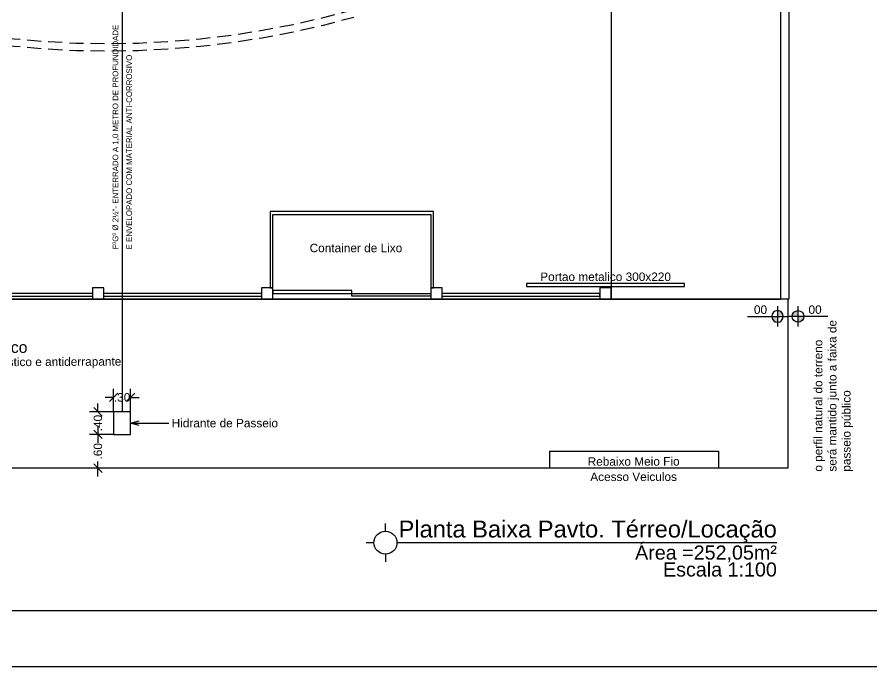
# Model space of a CAD drawing. Extents: x -120 to 1117, y 5 to 675.
# Drawn here: x 20.05 to 35.21, y 133.8 to 145.32 of the extents above; entities that cross this region are included whole.
import ezdxf
from ezdxf.enums import TextEntityAlignment as Align

# ---------------------------------------------------------------- set-up
doc = ezdxf.new("R2010")
doc.units = 0
doc.header["$MEASUREMENT"] = 0
doc.linetypes.add('HIDDEN', pattern=[0.375, 0.25, -0.125])
doc.layers.get('0').update_dxf_attribs({"linetype": 'CONTINUOUS'})
doc.layers.get('DEFPOINTS').update_dxf_attribs({"linetype": 'CONTINUOUS'})
for name, color, linetype in [('carimbo', 4, 'CONTINUOUS'), ('CONEXAO_AG_FRIA', 2, 'CONTINUOUS'), ('cota', 1, 'CONTINUOUS'), ('LINVISTA', 4, 'CONTINUOUS'), ('muro', 6, 'CONTINUOUS'), ('nivel', 4, 'CONTINUOUS'), ('parede', 2, 'CONTINUOUS'), ('piso', 4, 'CONTINUOUS'), ('PORTA_E_JANELA', 6, 'CONTINUOUS'), ('projecao', 4, 'HIDDEN'), ('texto', 7, 'CONTINUOUS'), ('TEXTOS', 7, 'CONTINUOUS')]:
    doc.layers.add(name, color=color, linetype=linetype)
doc.styles.add('ARIAL', font='arial.ttf')
doc.styles.get("Standard").update_dxf_attribs({"font": 'arial.ttf'})
doc.dimstyles.new('cotass', dxfattribs={"dimtxt": 0.15, "dimasz": 0.15, "dimexe": 0.15, "dimexo": 0, "dimgap": 0.05, "dimtad": 0, "dimzin": 4, "dimdsep": 46, "dimtxsty": 'Standard', "dimblk": 'OBLIQUE', "dimcen": 0, "dimdle": 0.15, "dimclrd": 256, "dimclrt": 4, "dimadec": 0, "dimazin": 1, "dimtfac": 1, "dimtix": 1, "dimtofl": 0, "dimtmove": 0, "dimatfit": 3, "dimldrblk": 'OPEN30', "dimfxl": 0, "dimtolj": 1, "dimtzin": 0, "dimlwd": -1, "dimarcsym": 0})

# ---------------------------------------------------------------- blocks, each defined once
blk = doc.blocks.new('A1')
blk.add_lwpolyline([(841, 0), (0, 0), (0, 594), (841, 594)], close=True)
at = {"color": 2}
blk.add_lwpolyline([(831, 10), (831, 584), (30, 584), (30, 10), (831, 10)], dxfattribs=at)
blk = doc.blocks.new('NIVEL')
at = {"layer": 'nivel'}
h = blk.add_hatch(color=256, dxfattribs=at)
h.paths.add_polyline_path([(0, 0.137, 0.414214), (-0.137, 0), (0, 0)])
h.paths.add_polyline_path([(0, 0), (0, -0.137, 0.414214), (0.137, 0)])
for p, q in [((0, 0.242), (0, -0.242)), ((0.709, 0), (-0.242, 0))]:
    blk.add_line(p, q, dxfattribs=at)
blk.add_circle((0, 0), 0.137, dxfattribs=at)
blk = doc.blocks.new('_Oblique')
at = {"color": 0, "linetype": 'ByBlock', "lineweight": -2}
blk.add_line((-0.5, -0.5), (0.5, 0.5), dxfattribs=at)
blk = doc.blocks.new('*D963')
at = {"layer": 'cota', "transparency": 16777216}
for p, q in [((21.485, 138.074), (21.485, 137.805)), ((21.485, 137.174), (21.485, 137.443))]:
    blk.add_line(p, q, dxfattribs=at)
at = {"layer": 'cota', "color": 0, "lineweight": -2, "transparency": 16777216}
for p, q in [((21.764, 137.924), (21.335, 137.924)), ((21.764, 137.324), (21.335, 137.324))]:
    blk.add_line(p, q, dxfattribs=at)
at = {"layer": 'DEFPOINTS', "color": 0, "transparency": 16777216}
for p in [(21.764, 137.924), (21.485, 137.324), (21.764, 137.324)]:
    blk.add_point(p, dxfattribs=at)
at = {"layer": 'cota', "transparency": 16777216, "xscale": 0.15, "yscale": 0.15, "zscale": 0.15}
for p, rotation in [((21.485, 137.924), 90), ((21.485, 137.324), 270)]:
    blk.add_blockref('_Oblique', p, dxfattribs=dict(at, rotation=rotation))
at = {"layer": 'cota', "color": 4, "transparency": 16777216, "insert": (21.485, 137.624), "char_height": 0.15, "attachment_point": 5, "rotation": 90}
blk.add_mtext('\\A1;.60', dxfattribs=at)
blk = doc.blocks.new('_Open30')
at = {"color": 0, "linetype": 'ByBlock', "lineweight": -2}
for p, q in [((-1, 0.27), (0, 0)), ((0, 0), (-1, -0.27)), ((0, 0), (-1, 0))]:
    blk.add_line(p, q, dxfattribs=at)
blk = doc.blocks.new('*D964')
at = {"layer": 'cota', "transparency": 16777216}
for p, q in [((21.485, 138.324), (21.485, 138.474)), ((21.485, 137.924), (21.485, 137.774))]:
    blk.add_line(p, q, dxfattribs=at)
at = {"layer": 'cota', "color": 0, "lineweight": -2, "transparency": 16777216}
for p, q in [((21.764, 138.324), (21.335, 138.324)), ((21.764, 137.924), (21.335, 137.924))]:
    blk.add_line(p, q, dxfattribs=at)
at = {"layer": 'DEFPOINTS', "color": 0, "transparency": 16777216}
for p in [(21.764, 138.324), (21.485, 137.924), (21.764, 137.924)]:
    blk.add_point(p, dxfattribs=at)
at = {"layer": 'cota', "transparency": 16777216, "xscale": 0.15, "yscale": 0.15, "zscale": 0.15}
for p, rotation in [((21.485, 138.324), 270), ((21.485, 137.924), 90)]:
    blk.add_blockref('_Oblique', p, dxfattribs=dict(at, rotation=rotation))
at = {"layer": 'cota', "color": 4, "transparency": 16777216, "insert": (21.485, 138.124), "char_height": 0.15, "attachment_point": 5, "rotation": 90}
blk.add_mtext('\\A1;.40', dxfattribs=at)
blk = doc.blocks.new('*D965')
at = {"layer": 'cota', "color": 0, "lineweight": -2, "transparency": 16777216}
for p, q in [((21.764, 138.324), (21.764, 138.729)), ((22.064, 138.324), (22.064, 138.729))]:
    blk.add_line(p, q, dxfattribs=at)
at = {"layer": 'cota', "transparency": 16777216}
for p, q in [((21.764, 138.579), (21.614, 138.579)), ((22.064, 138.579), (22.214, 138.579))]:
    blk.add_line(p, q, dxfattribs=at)
at = {"layer": 'DEFPOINTS', "color": 0, "transparency": 16777216}
for p in [(22.064, 138.579), (21.764, 138.324), (22.064, 138.324)]:
    blk.add_point(p, dxfattribs=at)
at = {"layer": 'cota', "transparency": 16777216, "xscale": 0.15, "yscale": 0.15, "zscale": 0.15}
blk.add_blockref('_Oblique', (21.764, 138.579), dxfattribs=at)
at = {"layer": 'cota', "transparency": 16777216, "xscale": 0.15, "yscale": 0.15, "zscale": 0.15, "rotation": 180}
blk.add_blockref('_Oblique', (22.064, 138.579), dxfattribs=at)
at = {"layer": 'cota', "color": 4, "transparency": 16777216, "insert": (21.914, 138.579), "char_height": 0.15, "attachment_point": 5}
blk.add_mtext('\\A1;.30', dxfattribs=at)

msp = doc.modelspace()

# ---------------------------------------------------------------- linework, layer by layer
at = {"color": 253}
msp.add_lwpolyline([(9.719, 140.324), (9.719, 185.634), (33.739, 185.634), (33.739, 140.324)], close=True, dxfattribs=at)
at = {"layer": 'carimbo'}
for p, q in [((26.585, 136.206), (26.585, 136.343)), ((26.382, 136.003), (26.245, 136.003)), ((33.526, 136.003), (26.789, 136.003)), ((26.585, 135.799), (26.585, 135.663))]:
    msp.add_line(p, q, dxfattribs=at)
msp.add_circle((26.585, 136.003), 0.204, dxfattribs=at)
at = {"layer": 'CONEXAO_AG_FRIA'}
msp.add_line((21.914, 150.084), (21.914, 138.324), dxfattribs=at)
at = {"layer": 'LINVISTA', "color": 253}
for points in [[(29.089, 140.599), (29.089, 140.549), (31.889, 140.549), (31.889, 140.599), (29.089, 140.599)], [(21.389, 140.424), (18.589, 140.424)], [(24.389, 140.424), (21.589, 140.424)], [(27.589, 140.374), (30.389, 140.374), (30.389, 140.424), (27.589, 140.424)], [(18.589, 140.374), (21.389, 140.374)], [(21.589, 140.374), (24.389, 140.374)]]:
    msp.add_lwpolyline(points, dxfattribs=at)
at = {"layer": 'LINVISTA'}
msp.add_lwpolyline([(21.764, 137.924), (22.064, 137.924), (22.064, 138.324), (21.764, 138.324)], close=True, dxfattribs=at)
at = {"layer": 'muro', "color": 253}
for p, q in [((33.739, 185.634), (33.739, 140.324)), ((33.589, 185.484), (33.589, 140.324))]:
    msp.add_line(p, q, dxfattribs=at)
at = {"layer": 'muro'}
msp.add_line((33.719, 140.324), (33.569, 140.324), dxfattribs=at)
at = {"layer": 'parede', "color": 253}
for points in [[(21.589, 140.324), (21.589, 140.524), (21.389, 140.524), (21.389, 140.324), (21.589, 140.324)], [(24.589, 140.324), (24.589, 140.524), (24.389, 140.524), (24.389, 140.324), (24.589, 140.324)], [(27.589, 140.324), (27.589, 140.524), (27.389, 140.524), (27.389, 140.324), (27.589, 140.324)], [(30.589, 140.324), (30.589, 140.524), (30.389, 140.524), (30.389, 140.324), (30.589, 140.324)]]:
    msp.add_lwpolyline(points, close=True, dxfattribs=at)
at = {"layer": 'piso', "color": 253}
for p, q in [((30.589, 171.684), (30.589, 140.324)), ((24.569, 140.324), (9.869, 140.324)), ((11.869, 140.324), (33.589, 140.324)), ((33.719, 140.324), (33.719, 137.324)), ((29.494, 137.624), (32.494, 137.624)), ((29.494, 137.624), (29.494, 137.324)), ((32.494, 137.624), (32.494, 137.324)), ((33.719, 137.324), (9.719, 137.324))]:
    msp.add_line(p, q, dxfattribs=at)
at = {"layer": 'PORTA_E_JANELA', "color": 253}
msp.add_lwpolyline([(27.439, 141.874), (24.539, 141.874), (24.539, 140.524), (24.589, 140.524), (24.589, 141.824), (27.389, 141.824), (27.389, 140.524), (27.439, 140.524), (27.439, 141.874)], dxfattribs=at)
for points in [[(24.589, 140.424), (25.989, 140.424), (25.989, 140.474), (24.589, 140.474)], [(27.389, 140.374), (25.989, 140.374), (25.989, 140.424), (27.389, 140.424)]]:
    msp.add_lwpolyline(points, close=True, dxfattribs=at)
at = {"layer": 'projecao'}
for radius, start, end in [(16.084, 254.2348, 285.7652), (16.214, 254.3644, 285.6356)]:
    msp.add_arc((21.654, 160.938), radius, start, end, dxfattribs=at)

# ---------------------------------------------------------------- block references
at = {"layer": 'carimbo', "xscale": 0.1000000000003638, "yscale": 0.1000000000003638, "zscale": 0.1000000000003638}
msp.add_blockref('A1', (5, 133.8), dxfattribs=at)
at = {"layer": 'nivel', "yscale": 0.75, "zscale": 0.75}
for p, xscale in [((33.538, 140.016), -0.75), ((33.901, 140.016), 0.75)]:
    msp.add_blockref('NIVEL', p, dxfattribs=dict(at, xscale=xscale))

# ---------------------------------------------------------------- texts
at = {"layer": 'cota', "color": 4, "insert": (22.793, 138.199), "char_height": 0.15, "attachment_point": 1}
msp.add_mtext('\\A1;Hidrante de Passeio', dxfattribs=at)
at = {"layer": 'texto'}
for s, p in [('Container de Lixo', (26.061, 141.109)), ('Portao metalico 300x220', (30.489, 140.599)), ('00', (33.236, 140.016)), ('00', (34.204, 140.016))]:
    msp.add_text(s, height=0.15, dxfattribs=at).set_placement(p, align=Align.BOTTOM_CENTER)
for s, height, rotation, p in [('Passeio Publico', 0.2, 0.3231, (19.243, 139.304)), ('Calçada sera executada em piso rustico e antiderrapante', 0.15, 0.3231, (19.245, 139.084)), ('Rebaixo Meio Fio', 0.15, 0.1099, (30.986, 137.324)), ('Acesso Veiculos', 0.15, 0.1099, (30.986, 137.052))]:
    msp.add_text(s, height=height, rotation=rotation, dxfattribs=at).set_placement(p, align=Align.BOTTOM_CENTER)
at = {"layer": 'texto', "color": 6}
msp.add_text('Planta Baixa Pavto. Térreo/Locação', height=0.3, dxfattribs=at).set_placement((33.526, 136.095), align=Align.RIGHT)
at = {"layer": 'texto'}
for s, p in [('Área =252,05m²', (33.526, 135.703)), ('Escala 1:100', (33.526, 135.403))]:
    msp.add_text(s, height=0.25, dxfattribs=at).set_placement(p, align=Align.RIGHT)
at = {"layer": 'texto', "insert": (34.183, 137.262), "char_height": 0.15, "width": 2.72305, "attachment_point": 1, "rotation": 90, "style": 'ARIAL'}
msp.add_mtext('o perfil natural do terreno será mantido junto a faixa de passeio público', dxfattribs=at)
at = {"layer": 'TEXTOS', "linetype": 'Continuous'}
for s, p in [('FºGº Ø 2½"- ENTERRADO A 1,0 METRO DE PROFUNDIDADE', (21.845, 141.203)), ('E ENVELOPADO COM MATERIAL ANTI-CORROSIVO', (22.089, 141.203))]:
    msp.add_text(s, height=0.1, rotation=90, dxfattribs=at).set_placement(p)

# ---------------------------------------------------------------- dimensions: what is measured, and where the dimension line sits
at = {"layer": 'cota'}
dim = msp.add_linear_dim(base=(22.064, 138.579), p1=(21.764, 138.324), p2=(22.064, 138.324), dimstyle='cotass', dxfattribs=at)
dim.commit()
dim.dimension.update_dxf_attribs({"geometry": '*D965', "text_midpoint": (21.914, 138.579)})
for base, p1, p2, picture, middle in [((21.485, 137.924), (21.764, 138.324), (21.764, 137.924), '*D964', (21.485, 138.124)), ((21.485, 137.324), (21.764, 137.924), (21.764, 137.324), '*D963', (21.485, 137.624))]:
    dim = msp.add_linear_dim(base=base, p1=p1, p2=p2, angle=90, dimstyle='cotass', dxfattribs=at)
    dim.commit()
    dim.dimension.update_dxf_attribs({"geometry": picture, "text_midpoint": middle})

# ---------------------------------------------------------------- leaders
at = {"layer": 'cota', "annotation_type": 0, "has_hookline": 1, "hookline_direction": 0, "text_width": 1.863}
msp.add_leader([(22.064, 138.124), (22.743, 138.124)], dimstyle='cotass', override={"dimgap": 0.05, "dimtad": 0}, dxfattribs=at)

doc.saveas('drawing.dxf')
